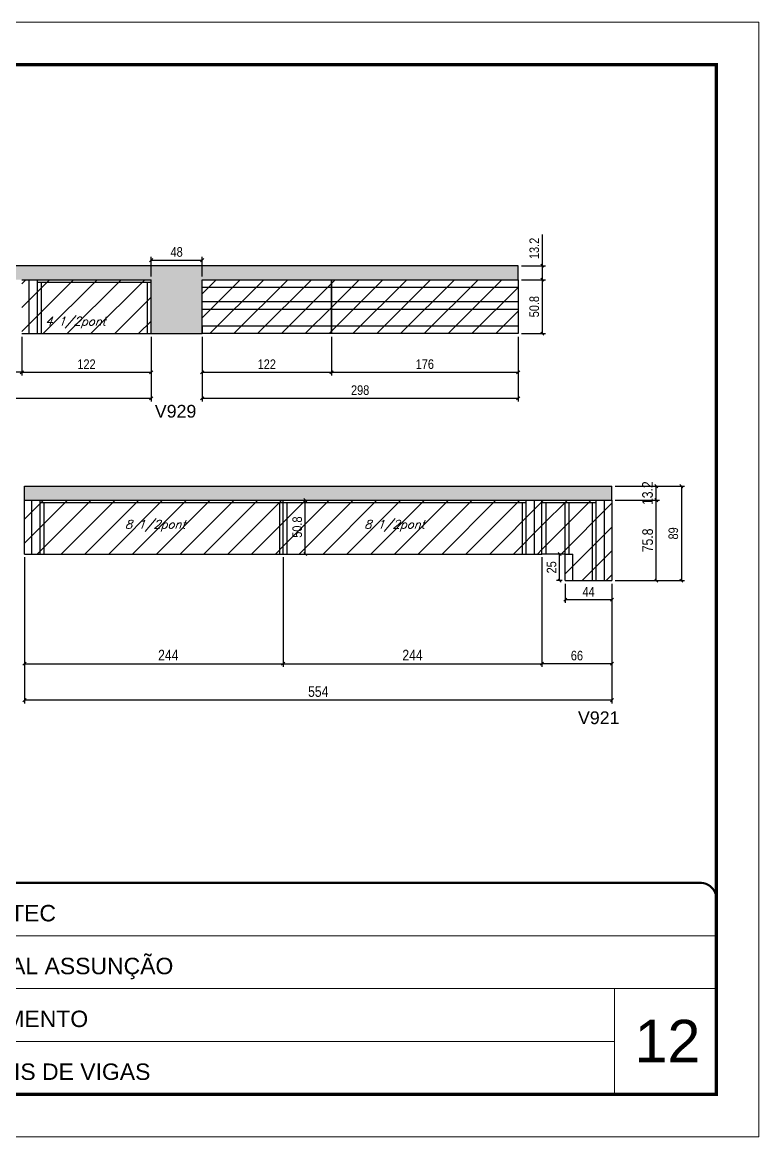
# Model space of a CAD drawing. Extents: x -20960 to -5926, y -2106 to 21915.
# Drawn here: x -6648 to -5953, y 18568 to 19618 of the extents above; entities that cross this region are included whole.
import ezdxf

# ---------------------------------------------------------------- set-up
doc = ezdxf.new("R2010")
doc.units = 0
doc.linetypes.add('CONTINUO', pattern=[0])
doc.linetypes.add('DASHED', pattern=[0.75, 0.5, -0.25])
for name, color, linetype in [('5', 5, 'Continuous'), ('COTA', 241, 'Continuous'), ('Painéis', 200, 'Continuous'), ('Reaproveitamento', 251, 'Continuous'), ('SARR_2.2x7', 40, 'Continuous'), ('SARR_3.5x7', 81, 'Continuous'), ('texto', 7, 'Continuous')]:
    doc.layers.add(name, color=color, linetype=linetype)
for name, color, linetype, lineweight in [('CARIMBO', 255, 'Continuous', 9), ('Folhas', 255, 'Continuous', 9), ('SARRAFO DE PRESSAO', 251, 'DASHED', 9)]:
    doc.layers.add(name, color=color, linetype=linetype, lineweight=lineweight)
doc.styles.add('ARIAL', font='arial.ttf')
doc.styles.add('COTA TECNICA', font='techl___.ttf', dxfattribs={"height": 10})
doc.styles.add('COTA TECNICA-50', font='techl___.ttf', dxfattribs={"height": 9})
doc.styles.add('Romans', font='romans.shx')
doc.styles.get("Standard").update_dxf_attribs({"font": 'arial.ttf'})
doc.dimstyles.new('COTA PAINEL-50', dxfattribs={"dimtxt": 9, "dimasz": 3, "dimexe": 3, "dimexo": 3, "dimgap": 3, "dimtad": 1, "dimdec": 1, "dimzin": 12, "dimdsep": 46, "dimtxsty": 'COTA TECNICA-50', "dimblk1": 'OBLIQUE', "dimblk2": 'OBLIQUE', "dimsah": 1, "dimcen": 0.9, "dimclrd": 4, "dimclre": 4, "dimclrt": 240, "dimadec": 1, "dimazin": 3, "dimtfac": 1, "dimtdec": 1, "dimtmove": 0, "dimatfit": 3, "dimfxl": 1, "dimtolj": 1, "dimtzin": 12, "dimarcsym": 0})
doc.dimstyles.new('PAINEL', dxfattribs={"dimtxt": 10, "dimasz": 3, "dimexe": 3, "dimexo": 3, "dimgap": 3, "dimtad": 1, "dimdec": 1, "dimzin": 12, "dimdsep": 46, "dimtxsty": 'COTA TECNICA', "dimblk1": 'OBLIQUE', "dimblk2": 'OBLIQUE', "dimsah": 1, "dimcen": 0.9, "dimclrd": 4, "dimclre": 4, "dimclrt": 240, "dimadec": 1, "dimazin": 3, "dimtfac": 1, "dimtdec": 1, "dimtmove": 0, "dimatfit": 3, "dimfxl": 1, "dimtolj": 1, "dimtzin": 12, "dimarcsym": 0})
pattern_1 = [(50, (1585, 0), (5.4655401, -0.4781726), [0.5715, -6.2865]), (355, (1585, 0), (-1.0573026, 5.7317054), [0.4572, -5.0292175]), (100.451445, (1585.4555, -0.04), (4.4082374, 5.2535326), [0.4857003, -5.3427073]), (46.1842, (1585, 1.524), (8.1323712, -1.2612698), [0.85725, -9.42975]), (96.635558, (1585.678, 1.419), (7.122124, 7.4227837), [0.7285507, -8.0140682]), (351.18415, (1585, 1.524), (7.122124, 7.4227837), [0.685799, -7.543792]), (21, (1585.762, 1.143), (4.5484317, -3.0679559), [0.5715, -6.2865]), (326, (1585.762, 1.143), (1.8540609, 5.525639), [0.4572, -5.0292]), (71.451445, (1586.141, 0.8873), (6.4024926, 2.4576831), [0.4857003, -5.3426981]), (37.5, (1585, 0), (0.0926581, 2.53665117), [0, -4.96824, 0, -5.1054, 0, -5.04825]), (7.5, (1585, 0), (2.00458988, 3.00541724), [0, -2.91084, 0, -4.85394, 0, -1.92405]), (327.5, (1583.3007, 0), (4.06771786, -0.17186232), [0, -1.905, 0, -5.9436, 0, -7.8867]), (317.5, (1582.5387, 0), (4.44387544, 0.76279473), [0, -2.4765, 0, -3.94716, 0, -5.6007])]

# ---------------------------------------------------------------- blocks, each defined once
blk = doc.blocks.new('9999999999')
at = {"color": 30, "linetype": 'CONTINUO'}
for p, q in [((98564.6, 34379.6), (99584, 34379.6)), ((98564.6, 34329.8), (99488, 34329.8)), ((99584, 34329.8), (99488, 34329.8)), ((99488, 34329.8), (99488, 34230.2)), ((98564.6, 34280), (99488, 34280))]:
    blk.add_line(p, q, dxfattribs=at)
at = {"color": 30, "linetype": 'CONTINUO', "const_width": 2}
blk.add_lwpolyline([(99584, 34230.2), (99584, 34414.4, 0.414214), (99569, 34429.4), (98229, 34429.4, 0.414214), (98214, 34414.4), (98214, 34245.2, 0.414214), (98229, 34230.2), (99584, 34230.2)], format="xyb", dxfattribs=at)
at = {"layer": 'Folhas'}
blk.add_lwpolyline([(98139, 34190.2), (99624, 34190.2), (99624, 35240.2), (98139, 35240.2)], close=True, dxfattribs=at)
at = {"layer": 'Folhas', "color": 30, "const_width": 3}
blk.add_lwpolyline([(98214, 34230.2), (99584, 34230.2), (99584, 35200.2), (98214, 35200.2)], close=True, dxfattribs=at)
at = {"color": 7, "linetype": 'Continuous', "ltscale": 5, "style": 'ARIAL'}
for s, height, p in [('ROCONTEC', 15.48, (98837.7, 34393.1)), ('HOSPITAL ASSUNÇÃO', 15.483, (98837.7, 34343.3)), ('7° PAVIMENTO', 15.483, (98837.7, 34293.5)), ('LATERAIS DE VIGAS', 15.483, (98837.7, 34243.7))]:
    blk.add_text(s, height=height, dxfattribs=at).set_placement(p)
blk = doc.blocks.new('_Oblique')
at = {"color": 0, "linetype": 'ByBlock', "lineweight": -2}
blk.add_line((-0.5, -0.5), (0.5, 0.5), dxfattribs=at)
blk = doc.blocks.new('*D186')
at = {"layer": 'COTA', "color": 4, "lineweight": -2, "transparency": 16777216}
for p, q in [((-6356.3, 19321.9), (-6356.3, 19285.5)), ((-6180.3, 19321.9), (-6180.3, 19285.5)), ((-6356.3, 19288.5), (-6180.3, 19288.5))]:
    blk.add_line(p, q, dxfattribs=at)
at = {"layer": 'Defpoints', "color": 0, "transparency": 16777216}
for p in [(-6356.3, 19324.9), (-6180.3, 19324.9), (-6180.3, 19288.5)]:
    blk.add_point(p, dxfattribs=at)
at = {"layer": 'COTA', "color": 4, "lineweight": -2, "transparency": 16777216, "xscale": 3, "yscale": 3, "zscale": 3, "rotation": 180}
blk.add_blockref('_Oblique', (-6356.3, 19288.5), dxfattribs=at)
at = {"layer": 'COTA', "color": 4, "lineweight": -2, "transparency": 16777216, "xscale": 3, "yscale": 3, "zscale": 3}
blk.add_blockref('_Oblique', (-6180.3, 19288.5), dxfattribs=at)
at = {"layer": 'COTA', "color": 240, "transparency": 16777216, "insert": (-6268.3, 19296.1), "char_height": 9, "attachment_point": 5, "style": 'COTA TECNICA-50'}
blk.add_mtext('\\A1;176', dxfattribs=at)
blk = doc.blocks.new('*D187')
at = {"layer": 'COTA', "color": 4, "lineweight": -2, "transparency": 16777216}
for p, q in [((-6177.3, 19375.7), (-6154.5, 19375.7)), ((-6157.5, 19324.9), (-6157.5, 19375.7)), ((-6177.3, 19324.9), (-6154.5, 19324.9))]:
    blk.add_line(p, q, dxfattribs=at)
at = {"layer": 'Defpoints', "color": 0, "transparency": 16777216}
for p in [(-6180.3, 19375.7), (-6157.5, 19375.7), (-6180.3, 19324.9)]:
    blk.add_point(p, dxfattribs=at)
at = {"layer": 'COTA', "color": 4, "lineweight": -2, "transparency": 16777216, "xscale": 3, "yscale": 3, "zscale": 3}
for p, rotation in [((-6157.5, 19375.7), 90), ((-6157.5, 19324.9), 270)]:
    blk.add_blockref('_Oblique', p, dxfattribs=dict(at, rotation=rotation))
at = {"layer": 'COTA', "color": 240, "transparency": 16777216, "insert": (-6165.1, 19350.3), "char_height": 9, "attachment_point": 5, "rotation": 90, "style": 'COTA TECNICA-50'}
blk.add_mtext('\\A1;50.8', dxfattribs=at)
blk = doc.blocks.new('*D188')
at = {"layer": 'COTA', "color": 4, "lineweight": -2, "transparency": 16777216}
for p, q in [((-6478.3, 19321.9), (-6478.3, 19285.5)), ((-6356.3, 19321.9), (-6356.3, 19285.5)), ((-6478.3, 19288.5), (-6356.3, 19288.5))]:
    blk.add_line(p, q, dxfattribs=at)
at = {"layer": 'Defpoints', "color": 0, "transparency": 16777216}
for p in [(-6478.3, 19324.9), (-6356.3, 19324.9), (-6356.3, 19288.5)]:
    blk.add_point(p, dxfattribs=at)
at = {"layer": 'COTA', "color": 4, "lineweight": -2, "transparency": 16777216, "xscale": 3, "yscale": 3, "zscale": 3, "rotation": 180}
blk.add_blockref('_Oblique', (-6478.3, 19288.5), dxfattribs=at)
at = {"layer": 'COTA', "color": 4, "lineweight": -2, "transparency": 16777216, "xscale": 3, "yscale": 3, "zscale": 3}
blk.add_blockref('_Oblique', (-6356.3, 19288.5), dxfattribs=at)
at = {"layer": 'COTA', "color": 240, "transparency": 16777216, "insert": (-6417.3, 19296.1), "char_height": 9, "attachment_point": 5, "style": 'COTA TECNICA-50'}
blk.add_mtext('\\A1;122', dxfattribs=at)
blk = doc.blocks.new('*D281')
at = {"layer": 'COTA', "color": 4, "lineweight": -2, "transparency": 16777216}
for p, q in [((-6648.3, 19321.9), (-6648.3, 19285.5)), ((-6526.3, 19321.9), (-6526.3, 19285.5)), ((-6648.3, 19288.5), (-6526.3, 19288.5))]:
    blk.add_line(p, q, dxfattribs=at)
at = {"layer": 'Defpoints', "color": 0, "transparency": 16777216}
for p in [(-6648.3, 19324.9), (-6526.3, 19324.9), (-6526.3, 19288.5)]:
    blk.add_point(p, dxfattribs=at)
at = {"layer": 'COTA', "color": 4, "lineweight": -2, "transparency": 16777216, "xscale": 3, "yscale": 3, "zscale": 3, "rotation": 180}
blk.add_blockref('_Oblique', (-6648.3, 19288.5), dxfattribs=at)
at = {"layer": 'COTA', "color": 4, "lineweight": -2, "transparency": 16777216, "xscale": 3, "yscale": 3, "zscale": 3}
blk.add_blockref('_Oblique', (-6526.3, 19288.5), dxfattribs=at)
at = {"layer": 'COTA', "color": 240, "transparency": 16777216, "insert": (-6587.3, 19296.1), "char_height": 9, "attachment_point": 5, "style": 'COTA TECNICA-50'}
blk.add_mtext('\\A1;122', dxfattribs=at)
blk = doc.blocks.new('*D189')
at = {"layer": 'COTA', "color": 4, "lineweight": -2, "transparency": 16777216}
for p, q in [((-6892.3, 19321.9), (-6892.3, 19285.5)), ((-6648.3, 19321.9), (-6648.3, 19285.5)), ((-6648.3, 19288.5), (-6892.3, 19288.5))]:
    blk.add_line(p, q, dxfattribs=at)
at = {"layer": 'Defpoints', "color": 0, "transparency": 16777216}
for p in [(-6892.3, 19324.9), (-6648.3, 19324.9), (-6892.3, 19288.5)]:
    blk.add_point(p, dxfattribs=at)
at = {"layer": 'COTA', "color": 4, "lineweight": -2, "transparency": 16777216, "xscale": 3, "yscale": 3, "zscale": 3, "rotation": 180}
blk.add_blockref('_Oblique', (-6892.3, 19288.5), dxfattribs=at)
at = {"layer": 'COTA', "color": 4, "lineweight": -2, "transparency": 16777216, "xscale": 3, "yscale": 3, "zscale": 3}
blk.add_blockref('_Oblique', (-6648.3, 19288.5), dxfattribs=at)
at = {"layer": 'COTA', "color": 240, "transparency": 16777216, "insert": (-6770.3, 19296.1), "char_height": 9, "attachment_point": 5, "style": 'COTA TECNICA-50'}
blk.add_mtext('\\A1;244', dxfattribs=at)
blk = doc.blocks.new('*D252')
at = {"layer": 'COTA', "color": 4, "lineweight": -2, "transparency": 16777216}
for p, q in [((-6526.3, 19378.7), (-6526.3, 19397.2)), ((-6526.3, 19394.2), (-6478.3, 19394.2)), ((-6478.3, 19378.7), (-6478.3, 19397.2))]:
    blk.add_line(p, q, dxfattribs=at)
at = {"layer": 'Defpoints', "color": 0, "transparency": 16777216}
for p in [(-6478.3, 19394.2), (-6526.3, 19375.7), (-6478.3, 19375.7)]:
    blk.add_point(p, dxfattribs=at)
at = {"layer": 'COTA', "color": 4, "lineweight": -2, "transparency": 16777216, "xscale": 3, "yscale": 3, "zscale": 3, "rotation": 180}
blk.add_blockref('_Oblique', (-6526.3, 19394.2), dxfattribs=at)
at = {"layer": 'COTA', "color": 4, "lineweight": -2, "transparency": 16777216, "xscale": 3, "yscale": 3, "zscale": 3}
blk.add_blockref('_Oblique', (-6478.3, 19394.2), dxfattribs=at)
at = {"layer": 'COTA', "color": 240, "transparency": 16777216, "insert": (-6502.3, 19401.8), "char_height": 9, "attachment_point": 5, "style": 'COTA TECNICA-50'}
blk.add_mtext('\\A1;48', dxfattribs=at)
blk = doc.blocks.new('*D253')
at = {"layer": 'COTA', "color": 4, "lineweight": -2, "ltscale": 25, "transparency": 16777216}
for p, q in [((-6645.8, 19114.2), (-6645.8, 19010.9)), ((-6401.8, 19114.2), (-6401.8, 19010.9)), ((-6645.8, 19013.9), (-6401.8, 19013.9))]:
    blk.add_line(p, q, dxfattribs=at)
at = {"layer": 'Defpoints', "color": 0, "ltscale": 25, "transparency": 16777216}
for p in [(-6645.8, 19117.2), (-6401.8, 19117.2), (-6401.8, 19013.9)]:
    blk.add_point(p, dxfattribs=at)
at = {"layer": 'COTA', "color": 4, "lineweight": -2, "ltscale": 25, "transparency": 16777216, "xscale": 3, "yscale": 3, "zscale": 3, "rotation": 180}
blk.add_blockref('_Oblique', (-6645.8, 19013.9), dxfattribs=at)
at = {"layer": 'COTA', "color": 4, "lineweight": -2, "ltscale": 25, "transparency": 16777216, "xscale": 3, "yscale": 3, "zscale": 3}
blk.add_blockref('_Oblique', (-6401.8, 19013.9), dxfattribs=at)
at = {"layer": 'COTA', "color": 240, "ltscale": 25, "transparency": 16777216, "insert": (-6510.2, 19022), "char_height": 10, "attachment_point": 5, "style": 'COTA TECNICA'}
blk.add_mtext('\\A1;244', dxfattribs=at)
blk = doc.blocks.new('*D177')
at = {"layer": 'COTA', "color": 4, "lineweight": -2, "ltscale": 25, "transparency": 16777216}
for p, q in [((-6088.9, 19168), (-6047.1, 19168)), ((-6050.1, 19092.2), (-6050.1, 19168)), ((-6088.9, 19092.2), (-6047.1, 19092.2))]:
    blk.add_line(p, q, dxfattribs=at)
at = {"layer": 'Defpoints', "color": 0, "ltscale": 25, "transparency": 16777216}
for p in [(-6091.9, 19168), (-6050.1, 19168), (-6091.9, 19092.2)]:
    blk.add_point(p, dxfattribs=at)
at = {"layer": 'COTA', "color": 4, "lineweight": -2, "ltscale": 25, "transparency": 16777216, "xscale": 3, "yscale": 3, "zscale": 3}
for p, rotation in [((-6050.1, 19168), 90), ((-6050.1, 19092.2), 270)]:
    blk.add_blockref('_Oblique', p, dxfattribs=dict(at, rotation=rotation))
at = {"layer": 'COTA', "color": 240, "ltscale": 25, "transparency": 16777216, "insert": (-6058.2, 19130.1), "char_height": 10, "attachment_point": 5, "rotation": 90, "style": 'COTA TECNICA'}
blk.add_mtext('\\A1;75.8', dxfattribs=at)
blk = doc.blocks.new('*D254')
at = {"layer": 'COTA', "color": 4, "lineweight": -2, "ltscale": 25, "transparency": 16777216}
for p, q in [((-6401.9, 19114.2), (-6401.9, 19010.9)), ((-6157.9, 19114.2), (-6157.9, 19010.9)), ((-6401.9, 19013.9), (-6157.9, 19013.9))]:
    blk.add_line(p, q, dxfattribs=at)
at = {"layer": 'Defpoints', "color": 0, "ltscale": 25, "transparency": 16777216}
for p in [(-6401.9, 19117.2), (-6157.9, 19117.2), (-6157.9, 19013.9)]:
    blk.add_point(p, dxfattribs=at)
at = {"layer": 'COTA', "color": 4, "lineweight": -2, "ltscale": 25, "transparency": 16777216, "xscale": 3, "yscale": 3, "zscale": 3, "rotation": 180}
blk.add_blockref('_Oblique', (-6401.9, 19013.9), dxfattribs=at)
at = {"layer": 'COTA', "color": 4, "lineweight": -2, "ltscale": 25, "transparency": 16777216, "xscale": 3, "yscale": 3, "zscale": 3}
blk.add_blockref('_Oblique', (-6157.9, 19013.9), dxfattribs=at)
at = {"layer": 'COTA', "color": 240, "ltscale": 25, "transparency": 16777216, "insert": (-6279.9, 19022), "char_height": 10, "attachment_point": 5, "style": 'COTA TECNICA'}
blk.add_mtext('\\A1;244', dxfattribs=at)
blk = doc.blocks.new('*D255')
at = {"layer": 'COTA', "color": 4, "lineweight": -2, "ltscale": 25, "transparency": 16777216}
for p, q in [((-6645.8, 19114.2), (-6645.8, 18976.5)), ((-6091.9, 19089.2), (-6091.9, 18976.5)), ((-6091.9, 18979.5), (-6645.8, 18979.5))]:
    blk.add_line(p, q, dxfattribs=at)
at = {"layer": 'Defpoints', "color": 0, "ltscale": 25, "transparency": 16777216}
for p in [(-6645.8, 19117.2), (-6091.9, 19092.2), (-6645.8, 18979.5)]:
    blk.add_point(p, dxfattribs=at)
at = {"layer": 'COTA', "color": 4, "lineweight": -2, "ltscale": 25, "transparency": 16777216, "xscale": 3, "yscale": 3, "zscale": 3, "rotation": 180}
blk.add_blockref('_Oblique', (-6645.8, 18979.5), dxfattribs=at)
at = {"layer": 'COTA', "color": 4, "lineweight": -2, "ltscale": 25, "transparency": 16777216, "xscale": 3, "yscale": 3, "zscale": 3}
blk.add_blockref('_Oblique', (-6091.9, 18979.5), dxfattribs=at)
at = {"layer": 'COTA', "color": 240, "ltscale": 25, "transparency": 16777216, "insert": (-6368.8, 18987.6), "char_height": 10, "attachment_point": 5, "style": 'COTA TECNICA'}
blk.add_mtext('\\A1;554', dxfattribs=at)
blk = doc.blocks.new('*D178')
at = {"layer": 'COTA', "color": 4, "lineweight": -2, "ltscale": 25, "transparency": 16777216}
for p, q in [((-6088.9, 19181.2), (-6047.1, 19181.2)), ((-6050.1, 19168), (-6050.1, 19181.2)), ((-6088.9, 19168), (-6047.1, 19168))]:
    blk.add_line(p, q, dxfattribs=at)
at = {"layer": 'Defpoints', "color": 0, "ltscale": 25, "transparency": 16777216}
for p in [(-6091.9, 19181.2), (-6050.1, 19181.2), (-6091.9, 19168)]:
    blk.add_point(p, dxfattribs=at)
at = {"layer": 'COTA', "color": 4, "lineweight": -2, "ltscale": 25, "transparency": 16777216, "xscale": 3, "yscale": 3, "zscale": 3}
for p, rotation in [((-6050.1, 19181.2), 90), ((-6050.1, 19168), 270)]:
    blk.add_blockref('_Oblique', p, dxfattribs=dict(at, rotation=rotation))
at = {"layer": 'COTA', "color": 240, "ltscale": 25, "transparency": 16777216, "insert": (-6058.3, 19174.6), "char_height": 10, "attachment_point": 5, "rotation": 90, "style": 'COTA TECNICA'}
blk.add_mtext('\\A1;13.2', dxfattribs=at)
blk = doc.blocks.new('*D179')
at = {"layer": 'COTA', "color": 4, "lineweight": -2, "transparency": 16777216}
for p, q in [((-6088.9, 19181.2), (-6023.4, 19181.2)), ((-6026.4, 19181.2), (-6026.4, 19092.2)), ((-6088.9, 19092.2), (-6023.4, 19092.2))]:
    blk.add_line(p, q, dxfattribs=at)
at = {"layer": 'Defpoints', "color": 0, "transparency": 16777216}
for p in [(-6091.9, 19181.2), (-6091.9, 19092.2), (-6026.4, 19092.2)]:
    blk.add_point(p, dxfattribs=at)
at = {"layer": 'COTA', "color": 4, "lineweight": -2, "transparency": 16777216, "xscale": 3, "yscale": 3, "zscale": 3}
for p, rotation in [((-6026.4, 19181.2), 90), ((-6026.4, 19092.2), 270)]:
    blk.add_blockref('_Oblique', p, dxfattribs=dict(at, rotation=rotation))
at = {"layer": 'COTA', "color": 240, "transparency": 16777216, "insert": (-6034, 19136.7), "char_height": 9, "attachment_point": 5, "rotation": 90, "style": 'COTA TECNICA-50'}
blk.add_mtext('\\A1;89', dxfattribs=at)
blk = doc.blocks.new('*D180')
at = {"layer": 'COTA', "color": 4, "lineweight": -2, "transparency": 16777216}
for p, q in [((-6135.9, 19089.2), (-6135.9, 19071.2)), ((-6091.9, 19089.2), (-6091.9, 19071.2)), ((-6091.9, 19074.2), (-6135.9, 19074.2))]:
    blk.add_line(p, q, dxfattribs=at)
at = {"layer": 'Defpoints', "color": 0, "transparency": 16777216}
for p in [(-6135.9, 19092.2), (-6091.9, 19092.2), (-6135.9, 19074.2)]:
    blk.add_point(p, dxfattribs=at)
at = {"layer": 'COTA', "color": 4, "lineweight": -2, "transparency": 16777216, "xscale": 3, "yscale": 3, "zscale": 3, "rotation": 180}
blk.add_blockref('_Oblique', (-6135.9, 19074.2), dxfattribs=at)
at = {"layer": 'COTA', "color": 4, "lineweight": -2, "transparency": 16777216, "xscale": 3, "yscale": 3, "zscale": 3}
blk.add_blockref('_Oblique', (-6091.9, 19074.2), dxfattribs=at)
at = {"layer": 'COTA', "color": 240, "transparency": 16777216, "insert": (-6113.9, 19081.7), "char_height": 9, "attachment_point": 5, "style": 'COTA TECNICA-50'}
blk.add_mtext('\\A1;44', dxfattribs=at)
blk = doc.blocks.new('*D181')
at = {"layer": 'COTA', "color": 4, "lineweight": -2, "transparency": 16777216}
for p, q in [((-6157.9, 19114.2), (-6157.9, 19010.9)), ((-6091.9, 19089.2), (-6091.9, 19010.9)), ((-6091.9, 19013.9), (-6157.9, 19013.9))]:
    blk.add_line(p, q, dxfattribs=at)
at = {"layer": 'Defpoints', "color": 0, "transparency": 16777216}
for p in [(-6157.9, 19117.2), (-6091.9, 19092.2), (-6157.9, 19013.9)]:
    blk.add_point(p, dxfattribs=at)
at = {"layer": 'COTA', "color": 4, "lineweight": -2, "transparency": 16777216, "xscale": 3, "yscale": 3, "zscale": 3, "rotation": 180}
blk.add_blockref('_Oblique', (-6157.9, 19013.9), dxfattribs=at)
at = {"layer": 'COTA', "color": 4, "lineweight": -2, "transparency": 16777216, "xscale": 3, "yscale": 3, "zscale": 3}
blk.add_blockref('_Oblique', (-6091.9, 19013.9), dxfattribs=at)
at = {"layer": 'COTA', "color": 240, "transparency": 16777216, "insert": (-6124.9, 19021.5), "char_height": 9, "attachment_point": 5, "style": 'COTA TECNICA-50'}
blk.add_mtext('\\A1;66', dxfattribs=at)
blk = doc.blocks.new('*D263')
at = {"layer": 'COTA', "color": 4, "lineweight": -2, "transparency": 16777216}
for p, q in [((-6398.9, 19168), (-6378, 19168)), ((-6381, 19117.2), (-6381, 19168)), ((-6398.9, 19117.2), (-6378, 19117.2))]:
    blk.add_line(p, q, dxfattribs=at)
at = {"layer": 'Defpoints', "color": 0, "transparency": 16777216}
for p in [(-6401.9, 19168), (-6381, 19168), (-6401.9, 19117.2)]:
    blk.add_point(p, dxfattribs=at)
at = {"layer": 'COTA', "color": 4, "lineweight": -2, "transparency": 16777216, "xscale": 3, "yscale": 3, "zscale": 3}
for p, rotation in [((-6381, 19168), 90), ((-6381, 19117.2), 270)]:
    blk.add_blockref('_Oblique', p, dxfattribs=dict(at, rotation=rotation))
at = {"layer": 'COTA', "color": 240, "transparency": 16777216, "insert": (-6388.6, 19142.6), "char_height": 9, "attachment_point": 5, "rotation": 90, "style": 'COTA TECNICA-50'}
blk.add_mtext('\\A1;50.8', dxfattribs=at)
blk = doc.blocks.new('*D265')
at = {"layer": 'COTA', "color": 4, "lineweight": -2, "transparency": 16777216}
for p, q in [((-7234.3, 19321.9), (-7234.3, 19261)), ((-6526.3, 19321.9), (-6526.3, 19261)), ((-7234.3, 19264), (-6526.3, 19264))]:
    blk.add_line(p, q, dxfattribs=at)
at = {"layer": 'Defpoints', "color": 0, "transparency": 16777216}
for p in [(-7234.3, 19324.9), (-6526.3, 19324.9), (-6526.3, 19264)]:
    blk.add_point(p, dxfattribs=at)
at = {"layer": 'COTA', "color": 4, "lineweight": -2, "transparency": 16777216, "xscale": 3, "yscale": 3, "zscale": 3, "rotation": 180}
blk.add_blockref('_Oblique', (-7234.3, 19264), dxfattribs=at)
at = {"layer": 'COTA', "color": 4, "lineweight": -2, "transparency": 16777216, "xscale": 3, "yscale": 3, "zscale": 3}
blk.add_blockref('_Oblique', (-6526.3, 19264), dxfattribs=at)
at = {"layer": 'COTA', "color": 240, "transparency": 16777216, "insert": (-6880.3, 19271.6), "char_height": 9, "attachment_point": 5, "style": 'COTA TECNICA-50'}
blk.add_mtext('\\A1;708', dxfattribs=at)
blk = doc.blocks.new('*D266')
at = {"layer": 'COTA', "color": 4, "lineweight": -2, "transparency": 16777216}
for p, q in [((-6138.9, 19117.2), (-6144.2, 19117.2)), ((-6141.2, 19092.2), (-6141.2, 19117.2)), ((-6138.9, 19092.2), (-6144.2, 19092.2))]:
    blk.add_line(p, q, dxfattribs=at)
at = {"layer": 'Defpoints', "color": 0, "transparency": 16777216}
for p in [(-6141.2, 19117.2), (-6135.9, 19117.2), (-6135.9, 19092.2)]:
    blk.add_point(p, dxfattribs=at)
at = {"layer": 'COTA', "color": 4, "lineweight": -2, "transparency": 16777216, "xscale": 3, "yscale": 3, "zscale": 3}
for p, rotation in [((-6141.2, 19117.2), 90), ((-6141.2, 19092.2), 270)]:
    blk.add_blockref('_Oblique', p, dxfattribs=dict(at, rotation=rotation))
at = {"layer": 'COTA', "color": 240, "transparency": 16777216, "insert": (-6148.8, 19104.7), "char_height": 9, "attachment_point": 5, "rotation": 90, "style": 'COTA TECNICA-50'}
blk.add_mtext('\\A1;25', dxfattribs=at)
blk = doc.blocks.new('*D267')
at = {"layer": 'COTA', "color": 4, "lineweight": -2, "transparency": 16777216}
for p, q in [((-6157.5, 19388.9), (-6157.5, 19418.4)), ((-6177.3, 19388.9), (-6154.5, 19388.9)), ((-6157.5, 19375.7), (-6157.5, 19388.9)), ((-6177.3, 19375.7), (-6154.5, 19375.7))]:
    blk.add_line(p, q, dxfattribs=at)
at = {"layer": 'Defpoints', "color": 0, "transparency": 16777216}
for p in [(-6180.3, 19388.9), (-6157.5, 19388.9), (-6180.3, 19375.7)]:
    blk.add_point(p, dxfattribs=at)
at = {"layer": 'COTA', "color": 4, "lineweight": -2, "transparency": 16777216, "xscale": 3, "yscale": 3, "zscale": 3}
for p, rotation in [((-6157.5, 19388.9), 90), ((-6157.5, 19375.7), 270)]:
    blk.add_blockref('_Oblique', p, dxfattribs=dict(at, rotation=rotation))
at = {"layer": 'COTA', "color": 240, "transparency": 16777216, "insert": (-6165.1, 19405.2), "char_height": 9, "attachment_point": 5, "rotation": 90, "style": 'COTA TECNICA-50'}
blk.add_mtext('\\A1;13.2', dxfattribs=at)
blk = doc.blocks.new('*D370')
at = {"layer": 'COTA', "color": 4, "lineweight": -2, "transparency": 16777216}
for p, q in [((-6478.3, 19321.9), (-6478.3, 19261)), ((-6180.3, 19321.9), (-6180.3, 19261)), ((-6478.3, 19264), (-6180.3, 19264))]:
    blk.add_line(p, q, dxfattribs=at)
at = {"layer": 'Defpoints', "color": 0, "transparency": 16777216}
for p in [(-6478.3, 19324.9), (-6180.3, 19324.9), (-6180.3, 19264)]:
    blk.add_point(p, dxfattribs=at)
at = {"layer": 'COTA', "color": 4, "lineweight": -2, "transparency": 16777216, "xscale": 3, "yscale": 3, "zscale": 3, "rotation": 180}
blk.add_blockref('_Oblique', (-6478.3, 19264), dxfattribs=at)
at = {"layer": 'COTA', "color": 4, "lineweight": -2, "transparency": 16777216, "xscale": 3, "yscale": 3, "zscale": 3}
blk.add_blockref('_Oblique', (-6180.3, 19264), dxfattribs=at)
at = {"layer": 'COTA', "color": 240, "transparency": 16777216, "insert": (-6329.3, 19271.6), "char_height": 9, "attachment_point": 5, "style": 'COTA TECNICA-50'}
blk.add_mtext('\\A1;298', dxfattribs=at)

msp = doc.modelspace()

# ---------------------------------------------------------------- hatches: boundary and pattern name
at = {"layer": 'COTA', "linetype": 'ByBlock'}
h = msp.add_hatch(dxfattribs=at)
h.set_pattern_fill('AR-CONC', color=256, scale=0.03)
h.set_pattern_definition(pattern_1)
h.paths.add_polyline_path([(-6478.35, 19375.73), (-6180.34, 19375.73), (-6180.34, 19388.93), (-7234.35, 19388.93), (-7234.35, 19375.73), (-6892.35, 19375.73), (-6648.35, 19375.73), (-6526.35, 19375.73), (-6526.35, 19331.93), (-6526.35, 19324.93), (-6478.35, 19324.93)])
h = msp.add_hatch(dxfattribs=at)
h.set_pattern_fill('AR-CONC', color=256, scale=0.03)
h.set_pattern_definition(pattern_1)
h.paths.add_polyline_path([(-6157.86, 19168.02), (-6091.86, 19168.02), (-6091.86, 19181.22), (-6645.84, 19181.22), (-6645.84, 19168.02)])
at = {"layer": 'Reaproveitamento', "transparency": 33554684}
h = msp.add_hatch(dxfattribs=at)
h.set_pattern_fill('ANSI31', color=256, scale=5)
h.paths.add_polyline_path([(-6648.35, 19375.73), (-6648.35, 19324.93), (-6526.35, 19324.93), (-6526.35, 19331.93), (-6526.35, 19375.73)])
h = msp.add_hatch(dxfattribs=at)
h.set_pattern_fill('ANSI31', color=256, scale=5)
h.paths.add_polyline_path([(-6478.35, 19375.73), (-6478.35, 19324.93), (-6356.35, 19324.93), (-6356.35, 19375.73)])
h = msp.add_hatch(dxfattribs=at)
h.set_pattern_fill('ANSI31', color=256, scale=5)
h.paths.add_polyline_path([(-6356.35, 19375.73), (-6356.35, 19324.93), (-6180.34, 19324.93), (-6180.34, 19375.73)])
h = msp.add_hatch(dxfattribs=at)
h.set_pattern_fill('ANSI31', color=256, scale=5)
h.paths.add_polyline_path([(-6401.86, 19117.22), (-6401.86, 19168.02), (-6645.84, 19168.02), (-6645.84, 19117.22)])
h = msp.add_hatch(dxfattribs=at)
h.set_pattern_fill('ANSI31', color=256, scale=5)
h.paths.add_polyline_path([(-6401.84, 19168.02), (-6401.84, 19117.22), (-6157.86, 19117.22), (-6157.86, 19168.02)])
h = msp.add_hatch(dxfattribs=at)
h.set_pattern_fill('ANSI31', color=256, scale=5)
h.paths.add_polyline_path([(-6157.86, 19168.02), (-6157.86, 19117.22), (-6135.86, 19117.22), (-6135.86, 19092.22), (-6091.86, 19092.22), (-6091.86, 19168.02)])

# ---------------------------------------------------------------- linework, layer by layer
at = {"layer": 'COTA', "linetype": 'ByBlock'}
for p, q in [((-6180.34, 19388.93), (-7234.35, 19388.93)), ((-6180.34, 19375.73), (-6180.34, 19388.93)), ((-6526.35, 19324.93), (-6478.35, 19324.93)), ((-6645.84, 19181.22), (-6091.86, 19181.22)), ((-6645.84, 19168.02), (-6645.84, 19181.22)), ((-6091.86, 19168.02), (-6091.86, 19181.22))]:
    msp.add_line(p, q, dxfattribs=at)
at = {"layer": 'Painéis', "ltscale": 25}
for p, q in [((-6648.35, 19375.73), (-6526.35, 19375.73)), ((-6478.35, 19375.73), (-6180.34, 19375.73)), ((-6478.35, 19324.93), (-6478.35, 19375.73)), ((-6356.35, 19375.73), (-6356.35, 19324.93)), ((-6356.35, 19324.93), (-6356.35, 19375.73)), ((-6180.34, 19375.73), (-6180.34, 19324.93)), ((-6526.35, 19324.93), (-6526.35, 19331.93)), ((-6648.35, 19324.93), (-6526.35, 19324.93)), ((-6180.34, 19324.93), (-6478.35, 19324.93)), ((-6645.84, 19117.22), (-6645.84, 19168.02)), ((-6401.86, 19117.22), (-6401.86, 19168.02)), ((-6401.84, 19117.22), (-6401.84, 19168.02)), ((-6157.86, 19117.22), (-6157.86, 19168.02))]:
    msp.add_line(p, q, dxfattribs=at)
at = {"layer": 'Painéis'}
for p, q in [((-6526.35, 19331.93), (-6526.35, 19375.73)), ((-6645.84, 19168.02), (-6157.86, 19168.02)), ((-6157.86, 19117.22), (-6157.86, 19168.02)), ((-6157.86, 19168.02), (-6091.86, 19168.02)), ((-6091.86, 19168.02), (-6091.86, 19092.22)), ((-6645.84, 19117.22), (-6157.86, 19117.22)), ((-6135.86, 19117.22), (-6157.86, 19117.22)), ((-6135.86, 19092.22), (-6135.86, 19117.22)), ((-6135.86, 19092.22), (-6091.86, 19092.22))]:
    msp.add_line(p, q, dxfattribs=at)
at = {"layer": 'SARR_2.2x7', "linetype": 'Continuous'}
for p, q in [((-6641.35, 19324.93), (-6641.35, 19375.73)), ((-6633.35, 19373.53), (-6526.35, 19373.53)), ((-6478.35, 19368.73), (-6356.35, 19368.73)), ((-6356.35, 19368.73), (-6180.34, 19368.73)), ((-6356.35, 19354.76), (-6478.35, 19354.76)), ((-6180.34, 19354.76), (-6356.35, 19354.76)), ((-6356.35, 19347.76), (-6478.35, 19347.76)), ((-6180.34, 19347.76), (-6356.35, 19347.76)), ((-6478.35, 19331.93), (-6478.35, 19324.93)), ((-6356.35, 19331.93), (-6478.35, 19331.93)), ((-6180.34, 19331.93), (-6356.35, 19331.93)), ((-6638.84, 19117.22), (-6638.84, 19168.02)), ((-6630.84, 19165.82), (-6401.84, 19165.82)), ((-6401.86, 19165.82), (-6172.86, 19165.82)), ((-6164.86, 19117.22), (-6164.86, 19168.02)), ((-6157.86, 19165.82), (-6106.86, 19165.82)), ((-6098.86, 19092.22), (-6098.86, 19168.02)), ((-6135.86, 19117.22), (-6128.86, 19117.22)), ((-6128.86, 19092.22), (-6128.86, 19117.22))]:
    msp.add_line(p, q, dxfattribs=at)
at = {"layer": 'SARR_3.5x7'}
for p, q in [((-6633.35, 19324.93), (-6633.35, 19375.73)), ((-6629.85, 19324.93), (-6629.85, 19373.53)), ((-6529.85, 19324.93), (-6529.85, 19373.53)), ((-6526.35, 19324.93), (-6526.35, 19375.73)), ((-6630.84, 19117.22), (-6630.84, 19168.02)), ((-6627.34, 19117.22), (-6627.34, 19165.82)), ((-6405.34, 19165.82), (-6405.34, 19117.22)), ((-6398.34, 19165.82), (-6398.34, 19117.22)), ((-6176.36, 19117.22), (-6176.36, 19165.82)), ((-6172.86, 19117.22), (-6172.86, 19168.02)), ((-6154.36, 19165.82), (-6154.36, 19117.22)), ((-6135.86, 19117.22), (-6135.86, 19165.82)), ((-6132.36, 19117.22), (-6132.36, 19165.82)), ((-6110.36, 19092.22), (-6110.36, 19165.82)), ((-6106.86, 19092.22), (-6106.86, 19168.02))]:
    msp.add_line(p, q, dxfattribs=at)

# ---------------------------------------------------------------- block references
at = {"layer": 'SARRAFO DE PRESSAO', "color": 6, "linetype": 'ByBlock'}
msp.add_blockref('9999999999', (-105577.48, -15621.96), dxfattribs=at)

# ---------------------------------------------------------------- texts
at = {"layer": '5', "linetype": 'Continuous'}
for s, p in [('V929', (-6522.88, 19245.76)), ('V921', (-6123.92, 18956.98))]:
    msp.add_text(s, height=12, rotation=0.00004, dxfattribs=at).set_placement(p)
at = {"layer": 'CARIMBO', "style": 'ARIAL'}
msp.add_text('12', height=40, dxfattribs=at).set_placement((-6070.64, 18638.38))
at = {"layer": 'texto', "color": 2, "char_height": 8, "attachment_point": 5, "style": 'Romans'}
for s, insert in [('{\\Q19;\\C256;4 1/2pont}', (-6597.62, 19335.24)), ('{\\Q19;\\C256;8 1/2pont}', (-6522.45, 19143.93)), ('{\\Q19;\\C256;8 1/2pont}', (-6296.87, 19143.93))]:
    msp.add_mtext(s, dxfattribs=dict(at, insert=insert))

# ---------------------------------------------------------------- dimensions: what is measured, and where the dimension line sits
at = {"layer": 'COTA'}
for base, p1, p2, picture, middle in [((-6157.45, 19388.93), (-6180.34, 19375.73), (-6180.34, 19388.93), '*D267', (-6165.15, 19405.16)), ((-6157.45, 19375.73), (-6180.34, 19324.93), (-6180.34, 19375.73), '*D187', (-6165.07, 19350.33)), ((-6026.39, 19092.22), (-6091.86, 19181.22), (-6091.86, 19092.22), '*D179', (-6033.98, 19136.72)), ((-6381.02, 19168.02), (-6401.86, 19117.22), (-6401.86, 19168.02), '*D263', (-6388.64, 19142.62)), ((-6141.16, 19117.22), (-6135.86, 19092.22), (-6135.86, 19117.22), '*D266', (-6148.76, 19104.72))]:
    dim = msp.add_linear_dim(base=base, p1=p1, p2=p2, angle=90, dimstyle='COTA PAINEL-50', dxfattribs=at)
    dim.commit()
    dim.dimension.update_dxf_attribs({"geometry": picture, "text_midpoint": middle})
for base, p1, p2, picture, middle in [((-6478.35, 19394.23), (-6526.35, 19375.73), (-6478.35, 19375.73), '*D252', (-6502.35, 19401.81)), ((-6526.35, 19263.96), (-7234.35, 19324.93), (-6526.35, 19324.93), '*D265', (-6880.35, 19271.58)), ((-6892.35, 19288.51), (-6648.35, 19324.93), (-6892.35, 19324.93), '*D189', (-6770.35, 19296.08)), ((-6526.35, 19288.51), (-6648.35, 19324.93), (-6526.35, 19324.93), '*D281', (-6587.35, 19296.07)), ((-6356.35, 19288.51), (-6478.35, 19324.93), (-6356.35, 19324.93), '*D188', (-6417.35, 19296.07)), ((-6180.34, 19263.96), (-6478.35, 19324.93), (-6180.34, 19324.93), '*D370', (-6329.34, 19271.56)), ((-6180.34, 19288.51), (-6356.35, 19324.93), (-6180.34, 19324.93), '*D186', (-6268.34, 19296.11)), ((-6157.86, 19013.89), (-6091.86, 19092.22), (-6157.86, 19117.22), '*D181', (-6124.86, 19021.48)), ((-6135.86, 19074.18), (-6091.86, 19092.22), (-6135.86, 19092.22), '*D180', (-6113.86, 19081.74))]:
    dim = msp.add_linear_dim(base=base, p1=p1, p2=p2, dimstyle='COTA PAINEL-50', dxfattribs=at)
    dim.commit()
    dim.dimension.update_dxf_attribs({"geometry": picture, "text_midpoint": middle})
at = {"layer": 'COTA', "ltscale": 25}
for base, p1, p2, picture, middle in [((-6050.06, 19181.22), (-6091.86, 19168.02), (-6091.86, 19181.22), '*D178', (-6050.06, 19174.62)), ((-6050.06, 19168.02), (-6091.86, 19092.22), (-6091.86, 19168.02), '*D177', (-6050.06, 19130.12))]:
    dim = msp.add_linear_dim(base=base, p1=p1, p2=p2, angle=90, dimstyle='PAINEL', dxfattribs=at)
    dim.commit()
    dim.dimension.update_dxf_attribs({"geometry": picture, "text_midpoint": middle, "dimtype": 160})
dim = msp.add_linear_dim(base=(-6401.84, 19013.89), p1=(-6645.84, 19117.22), p2=(-6401.84, 19117.22), dimstyle='PAINEL', dxfattribs=at)
dim.commit()
dim.dimension.update_dxf_attribs({"geometry": '*D253', "text_midpoint": (-6510.24, 19013.89), "dimtype": 160})
for base, p1, p2, picture, middle in [((-6645.84, 18979.48), (-6091.86, 19092.22), (-6645.84, 19117.22), '*D255', (-6368.85, 18987.59)), ((-6157.86, 19013.89), (-6401.86, 19117.22), (-6157.86, 19117.22), '*D254', (-6279.86, 19021.96))]:
    dim = msp.add_linear_dim(base=base, p1=p1, p2=p2, dimstyle='PAINEL', dxfattribs=at)
    dim.commit()
    dim.dimension.update_dxf_attribs({"geometry": picture, "text_midpoint": middle})

doc.saveas('drawing.dxf')
